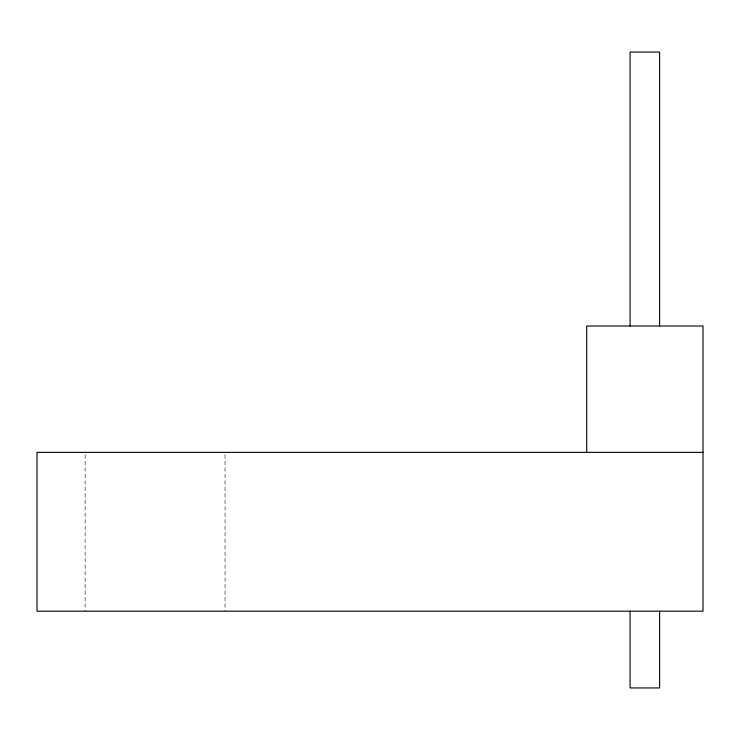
<?xml version="1.0" encoding="UTF-8"?>
<svg xmlns="http://www.w3.org/2000/svg" width="740" height="740" viewBox="0 0 740 740"><rect width="100%" height="100%" fill="white"/><g stroke="black" fill="none" stroke-linecap="round" stroke-linejoin="round"><path stroke-width="0.56" stroke-dasharray="3.7 2.78" d="M225.053 454.665L225.053 611.185M85.118 454.665L85.118 611.185"/><path stroke-width="1.11" d="M703 452.362L37 452.362L37 611.185L703 611.185L703 326.016L586.691 326.016L586.691 452.362M659.608 326.016L659.608 52.059L630.082 52.059L630.082 326.016M659.608 611.185L659.608 687.941L630.082 687.941L630.082 611.185"/></g></svg>
